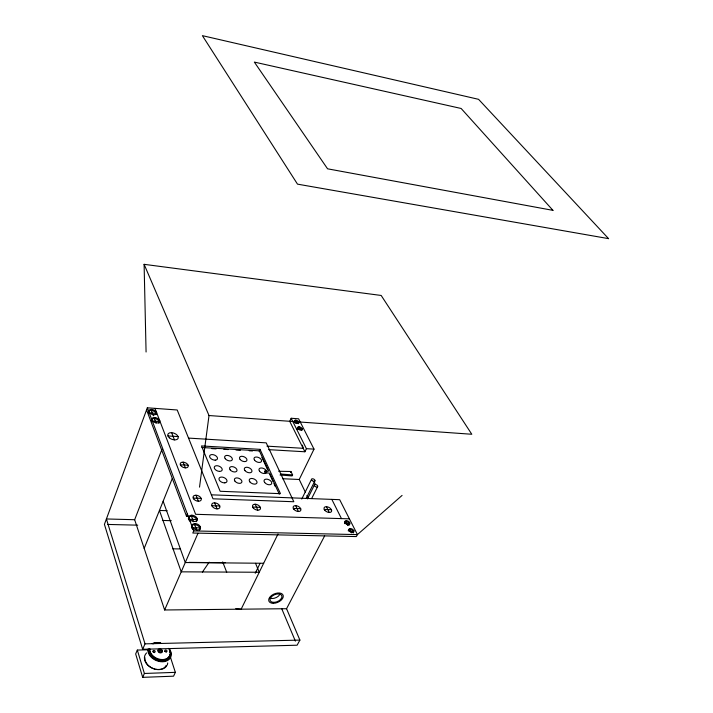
<?xml version="1.0" encoding="UTF-8"?>
<svg xmlns="http://www.w3.org/2000/svg" width="713" height="713" viewBox="0 0 713 713"><rect width="100%" height="100%" fill="white"/><g stroke="black" fill="none" stroke-linecap="round" stroke-linejoin="round"><path stroke-width="1.07" d="M199.524 487.131L209.016 415.536L144.106 264.327L381.17 295.458L471.801 434.262L209.016 415.536M188.535 438.094L266.216 442.853L293.827 501.738L212.991 498.806L177.207 409.984L147.333 407.809L104.419 524.358L142.662 649.293L297.107 645.212L299.897 640.096L286.555 608.715L324.629 535.918M148.848 411.829L148.464 412.863L156.147 413.406L156.539 412.372M151.691 409.449L151.308 410.483L152.983 414.913M153.322 415.804L153.714 414.77M151.905 419.948L151.521 420.991L159.249 421.508L159.641 420.474M154.739 417.524A4.171 2.433 20.5 0 0 152.947 421.347A4.171 2.433 20.5 0 0 159.641 421.793A4.171 2.433 20.5 0 0 154.739 417.524L154.373 418.558L156.076 423.05M286.555 608.715L164.632 609.98L134.659 519.715L161.967 449.297M144.186 548.395L172.288 478.485M188.695 516.23L186.476 516.167L187.367 514.055M191.895 515.223L191.449 516.274L193.535 521.756M148.224 649.784L137.324 650.069L135.666 653.946L142.689 677.35L173.571 676.182L175.353 672.35L170.238 656.602M197.216 518.458L196.699 519.51L188.562 519.287L188.936 518.226M195.077 523.592L194.631 524.643L196.735 530.205M142.662 649.293L145.015 643.848L106.406 518.966L134.659 519.715M147.333 407.809L193.722 530.918L192.804 533.03L356.348 536.568L357.418 534.607L402.07 495.428M200.442 526.862L199.916 527.914L191.735 527.718L192.118 526.657M164.632 609.98L197.991 533.288M142.689 677.35L144.391 673.473L137.324 650.069M259.14 451.338L260.04 449.35L201.494 445.937L220.148 491.275L280.467 493.663L260.04 449.35M305.485 492.451L299.228 479.493L314.014 449.128L298.613 418.798L291.154 418.255L289.728 421.338L304.906 451.775L268.623 449.653M295.717 420.171L295.271 421.142L296.1 422.791M298.444 423.754A2.54 1.399 25 0 0 298.328 422.943L298.489 421.552A2.54 1.399 25 0 0 294.478 420.465A2.54 1.399 25 0 0 296.367 423.255A2.54 1.399 25 0 0 298.783 421.98L298.489 421.552M298.783 421.98L298.328 422.943L294.612 422.684M297.214 429.288L297.669 428.317M299.068 426.802L298.613 427.764L299.451 429.44M302.143 428.629L301.688 429.591L297.954 429.333M290.467 472.478L290.94 471.498L278.694 471.275M290.94 471.498L292.597 474.947L292.116 475.936L280.031 474.992M304.906 451.775L306.403 448.673L291.154 418.255M255.236 573.279L260.067 563.377M277.999 534.019L241.146 609.187L235.762 608.59M301.751 499.064L311.51 479.359M306.135 498.485L314.959 480.767M307.49 498.895L314.495 484.84M311.67 498.521L317.597 486.703A1.818 1.061 26.6 0 0 315.859 484.582A1.818 1.061 26.6 0 0 314.683 486.025A1.818 1.061 26.6 0 0 317.597 486.703M345.047 522.567L344.522 523.547L349.254 523.681L349.495 522.246A2.781 1.649 28.3 0 0 346.5 520.677L345.912 520.713A2.781 1.649 28.3 0 0 345.012 522.504L345.333 523.021A2.781 1.649 28.3 0 0 348.336 524.599L348.924 524.563A2.781 1.649 28.3 0 0 349.816 522.763M346.429 520.686L345.912 521.666L347.882 525.57L348.407 524.59M350.395 528.547L349.869 529.527L351.536 532.843M353.782 530.588L353.256 531.568L349.281 531.47M202.385 572.12L209.185 562.165M201.975 447.523L259.372 450.839L268.676 471.088L265.058 471.043L264.719 472.14A1.364 0.802 24.8 0 0 266.199 472.897L269.621 473.147L279.291 494.162M160.131 650.087C158.188 650.55 161.646 652.199 160.817 650.408M144.391 673.473L175.353 672.35M145.015 643.848L299.897 640.096M189.043 562.379L225.326 562.717M263.658 563.27L185.273 562.539L163.152 501.221M172.769 548.823L180.46 548.939M193.722 530.918L357.418 534.607L339.682 499.688L211.387 494.822M107.743 524.438L137.725 525.169M162.395 520.445L171.263 520.686M349.406 518.841L195.62 514.305L154.997 408.371M167.163 510.695L159.436 510.455L181.227 571.835L259.256 572.254L255.53 563.315M211.877 505.713L219.756 505.972M252.678 507.068L260.298 507.326M293.337 508.422L300.69 508.672M324.255 509.456L331.411 509.697M193.214 498.093L201.164 498.378M282.58 478.726L299.228 479.493M180.344 464.814L188.116 465.197M211.69 448.611L216.101 448.86M223.829 449.306L228.24 449.564M235.967 450.001L240.379 450.26M249.211 450.768L252.518 450.955M266.974 446.142L303.177 448.308L302.455 445.135M306.403 448.673L314.014 449.128M167.938 435.955L178.098 436.579M280.565 474.002L292.597 474.947M331.83 499.394L341.465 518.609M326.411 506.685L329.272 512.478M313.863 481.337L315.431 484.519M306.92 495.437L308.364 498.432M295.645 505.624L298.399 511.488M261.921 457.381L267.473 469.475M269.79 474.51L273.026 481.56M273.952 483.574L275.343 486.596M255.201 504.225L257.794 510.187M281.626 608.474L295.387 641.13M214.604 502.817L217.046 508.886M222.679 561.889L226.716 572.227M171.628 432.657L174.444 439.894M183.107 462.158A4.233 2.567 21.9 0 1 188.161 466.596A4.233 2.567 21.9 0 1 181.432 466.275A4.233 2.567 21.9 0 1 183.107 462.158L185.353 467.862M196.022 495.223L198.374 501.257M169.293 649.463L170.113 651.629A10.677 7.825 23.8 0 1 163.108 659.552A10.677 7.825 23.8 0 1 150.684 652.903L149.89 650.719A10.677 7.825 23.8 0 1 149.792 648.572M146.575 409.877L186.476 516.167M144.106 264.327L146.076 352.008M264.808 471.141A1.364 0.802 24.8 0 1 266.831 471.792M279.942 594.285A6.301 3.743 -23.2 0 1 269.728 597.993M297.071 428.861A2.558 1.417 25.2 0 1 299.531 427.952A2.558 1.417 25.2 0 1 301.813 430.402M294.264 421.276A2.54 1.399 25 0 1 298.034 422.515M190.594 521.542A4.438 2.843 22.9 0 1 188.909 517.112A4.438 2.843 22.9 0 1 194.658 517.264A4.438 2.843 22.9 0 1 196.36 521.693M193.784 530A4.474 2.879 23.2 0 1 192.082 525.508A4.474 2.879 23.2 0 1 197.857 525.641A4.474 2.879 23.2 0 1 199.578 530.133M151.53 419.672A4.171 2.433 20.5 0 1 156.931 419.271A4.171 2.433 20.5 0 1 158.847 423.344M151.914 421.695A4.171 2.433 20.5 0 1 151.388 420.296M148.857 413.558A4.144 2.397 20.4 0 1 148.34 412.185M148.482 411.57A4.144 2.397 20.4 0 1 153.357 410.973A4.144 2.397 20.4 0 1 156.147 414.699M348.309 530.944A2.799 1.667 28.6 0 1 351.197 529.821A2.799 1.667 28.6 0 1 353.265 532.959M344.896 521.863A2.781 1.649 28.3 0 1 345.386 521.693L345.974 521.658A2.781 1.649 28.3 0 1 348.969 523.226L349.29 523.743A2.781 1.649 28.3 0 1 349.236 525.089M162.127 651.272A2.201 1.613 23.8 0 1 160.675 652.894A2.201 1.613 23.8 0 1 158.117 651.53L157.947 651.076A2.201 1.613 23.8 0 1 159.142 649.49M161.664 650.399A2.201 1.613 23.8 0 1 161.958 650.817M169.15 648.625A12.21 8.948 23.8 0 1 162.591 661.78A12.21 8.948 23.8 0 1 147.885 649.187M152.083 643.679A12.21 8.948 23.8 0 1 160.612 643.153M167.074 665.202A12.139 8.975 23.8 0 1 150.657 667.35A12.139 8.975 23.8 0 1 146.584 652.93M167.715 662.938A12.139 8.975 23.8 0 1 167.377 664.48M164.953 651.495A1.141 0.838 24.1 0 1 166.191 652.119M168.776 648.349A11.444 8.387 23.8 0 1 162.626 660.684A11.444 8.387 23.8 0 1 148.839 648.875M152.778 643.714A11.444 8.387 23.8 0 1 160.773 643.224M169.516 650.327A11.435 8.387 23.8 0 1 161.468 661.165A11.435 8.387 23.8 0 1 148.625 649.374M154.979 643.447A11.435 8.387 23.8 0 1 157.707 643.278M153.464 643.75A10.677 7.825 23.8 0 1 160.924 643.295M170.024 654.267A10.677 7.825 23.8 0 1 158.901 659.659A10.677 7.825 23.8 0 1 149.578 649.062M156.325 643.42A10.677 7.825 23.8 0 1 158.045 643.384M169.418 650.675A10.677 7.825 23.8 0 1 169.89 652.119M153.037 651.932A1.15 0.847 23.5 0 1 154.463 652.689M166.165 665.354A11.363 8.404 23.8 0 1 163.633 668.108M162.929 668.5A11.363 8.404 23.8 0 1 155.862 669.284M154.899 669.079A11.363 8.404 23.8 0 1 145.274 660.817M145.069 660.042A11.363 8.404 23.8 0 1 144.98 657.734M224.764 482.835L223.766 482.799A4.216 2.558 23.5 0 1 219.399 480.214L219.069 479.457A4.216 2.558 23.5 0 1 221.253 477.086L222.242 477.113A4.216 2.558 23.5 0 1 226.591 479.689L226.921 480.446A4.216 2.558 23.5 0 1 224.764 482.835M266.154 471.427L264.951 471.364L265.37 472.291L266.582 472.354L266.154 471.427M215.201 460.135L214.221 460.081A4.135 2.46 22.9 0 1 209.978 457.505L209.684 456.783A4.135 2.46 22.9 0 1 211.93 454.582L212.911 454.636A4.135 2.46 22.9 0 1 217.126 457.193L217.429 457.915A4.135 2.46 22.9 0 1 215.201 460.135M219.542 471.382L218.526 471.257A4.18 2.504 23.2 0 1 214.488 468.45L214.283 467.719A4.18 2.504 23.2 0 1 216.939 465.723L217.946 465.839A4.18 2.504 23.2 0 1 221.975 468.637L222.189 469.368A4.18 2.504 23.2 0 1 219.542 471.382M608.581 238.641L297.499 184.141L202.385 35.65L478.566 99.321L608.581 238.641M552.958 210.362L327.57 168.812L254.336 62.084L461.133 108.474L552.958 210.362M264.692 482.532A4.135 2.46 25.1 0 0 271.403 484.065A4.135 2.46 25.1 0 0 267.589 479.261A4.135 2.46 25.1 0 0 264.692 482.532M249.862 481.881A4.162 2.495 24.6 0 0 256.644 483.423A4.162 2.495 24.6 0 0 252.857 478.583A4.162 2.495 24.6 0 0 249.862 481.881M234.996 481.195A4.002 2.415 24 0 0 241.538 482.674A4.002 2.415 24 0 0 237.937 478.022A4.002 2.415 24 0 0 234.996 481.195M244.924 470.571A4.082 2.424 24.2 0 0 251.582 472.095A4.082 2.424 24.2 0 0 247.883 467.389A4.082 2.424 24.2 0 0 244.924 470.571M259.603 471.293A4.1 2.415 24.7 0 0 266.27 472.826A4.1 2.415 24.7 0 0 262.509 468.102A4.1 2.415 24.7 0 0 259.603 471.293M230.13 469.822A3.966 2.371 23.7 0 0 236.627 471.302A3.966 2.371 23.7 0 0 233.071 466.739A3.966 2.371 23.7 0 0 230.13 469.822M254.621 460.259A4.055 2.371 24.4 0 0 261.225 461.792A4.055 2.371 24.4 0 0 257.518 457.149A4.055 2.371 24.4 0 0 254.621 460.259M240.112 459.466A3.966 2.326 23.9 0 0 246.582 460.963A3.966 2.326 23.9 0 0 242.999 456.427A3.966 2.326 23.9 0 0 240.112 459.466M225.219 458.691A4.109 2.433 23.4 0 0 231.957 460.241A4.109 2.433 23.4 0 0 228.294 455.545A4.109 2.433 23.4 0 0 225.219 458.691M273.311 603.314A7.709 4.563 -23.2 0 0 283.213 595.533A7.709 4.563 -23.2 0 0 271.439 595.56A7.709 4.563 -23.2 0 0 273.311 603.314M311.822 480.321A1.872 1.087 26.4 0 0 314.825 481.017A1.872 1.087 26.4 0 0 313.043 478.842A1.872 1.087 26.4 0 0 311.822 480.321M253.16 507.861A4.269 2.62 25.1 0 0 260.111 509.403A4.269 2.62 25.1 0 0 256.208 504.349A4.269 2.62 25.1 0 0 253.16 507.861M324.754 510.223A4.153 2.46 27.4 0 0 331.385 511.711A4.153 2.46 27.4 0 0 327.365 506.809A4.153 2.46 27.4 0 0 324.754 510.223M212.331 506.515A4.34 2.718 23.6 0 0 219.479 508.084A4.34 2.718 23.6 0 0 215.647 502.95A4.34 2.718 23.6 0 0 212.331 506.515M293.827 509.207A4.198 2.531 26.5 0 0 300.592 510.713A4.198 2.531 26.5 0 0 296.626 505.749A4.198 2.531 26.5 0 0 293.827 509.207M169.346 437.827A5.508 3.253 21.3 0 0 178.134 438.343A5.508 3.253 21.3 0 0 171.592 432.657A5.508 3.253 21.3 0 0 169.346 437.827M193.66 498.895A4.349 2.718 22.8 0 0 200.834 500.473A4.349 2.718 22.8 0 0 197.073 495.366A4.349 2.718 22.8 0 0 193.66 498.895M273.801 602.387A6.319 3.743 -23.2 0 0 281.911 596.006A6.319 3.743 -23.2 0 0 272.259 596.032A6.319 3.743 -23.2 0 0 273.801 602.387M297.963 428.763A2.558 1.408 25.2 0 0 302.089 429.761A2.558 1.408 25.2 0 0 299.665 426.9A2.558 1.408 25.2 0 0 297.963 428.763M192.644 527.504A4.474 2.879 23.2 0 0 200.032 529.073A4.474 2.879 23.2 0 0 196.164 523.725A4.474 2.879 23.2 0 0 192.644 527.504M189.462 519.064A4.447 2.843 22.9 0 0 196.806 520.642A4.447 2.843 22.9 0 0 192.973 515.347A4.447 2.843 22.9 0 0 189.462 519.064M149.882 413.21A4.144 2.397 20.4 0 0 156.53 413.665A4.144 2.397 20.4 0 0 151.673 409.449A4.144 2.397 20.4 0 0 149.882 413.21M349.361 530.998A2.807 1.667 28.6 0 0 353.8 531.978A2.807 1.667 28.6 0 0 351.046 528.627A2.807 1.667 28.6 0 0 349.361 530.998M158.634 651.468A2.21 1.613 23.8 0 0 162.252 651.629A2.21 1.613 23.8 0 0 159.881 648.964A2.21 1.613 23.8 0 0 158.634 651.468M164.97 651.174A1.141 0.838 24.1 0 0 166.878 651.513A1.141 0.838 24.1 0 0 165.897 650.033A1.141 0.838 24.1 0 0 164.97 651.174M153.188 651.691A1.15 0.847 23.5 0 0 155.095 651.878A1.15 0.847 23.5 0 0 153.972 650.443A1.15 0.847 23.5 0 0 153.188 651.691"/></g></svg>
